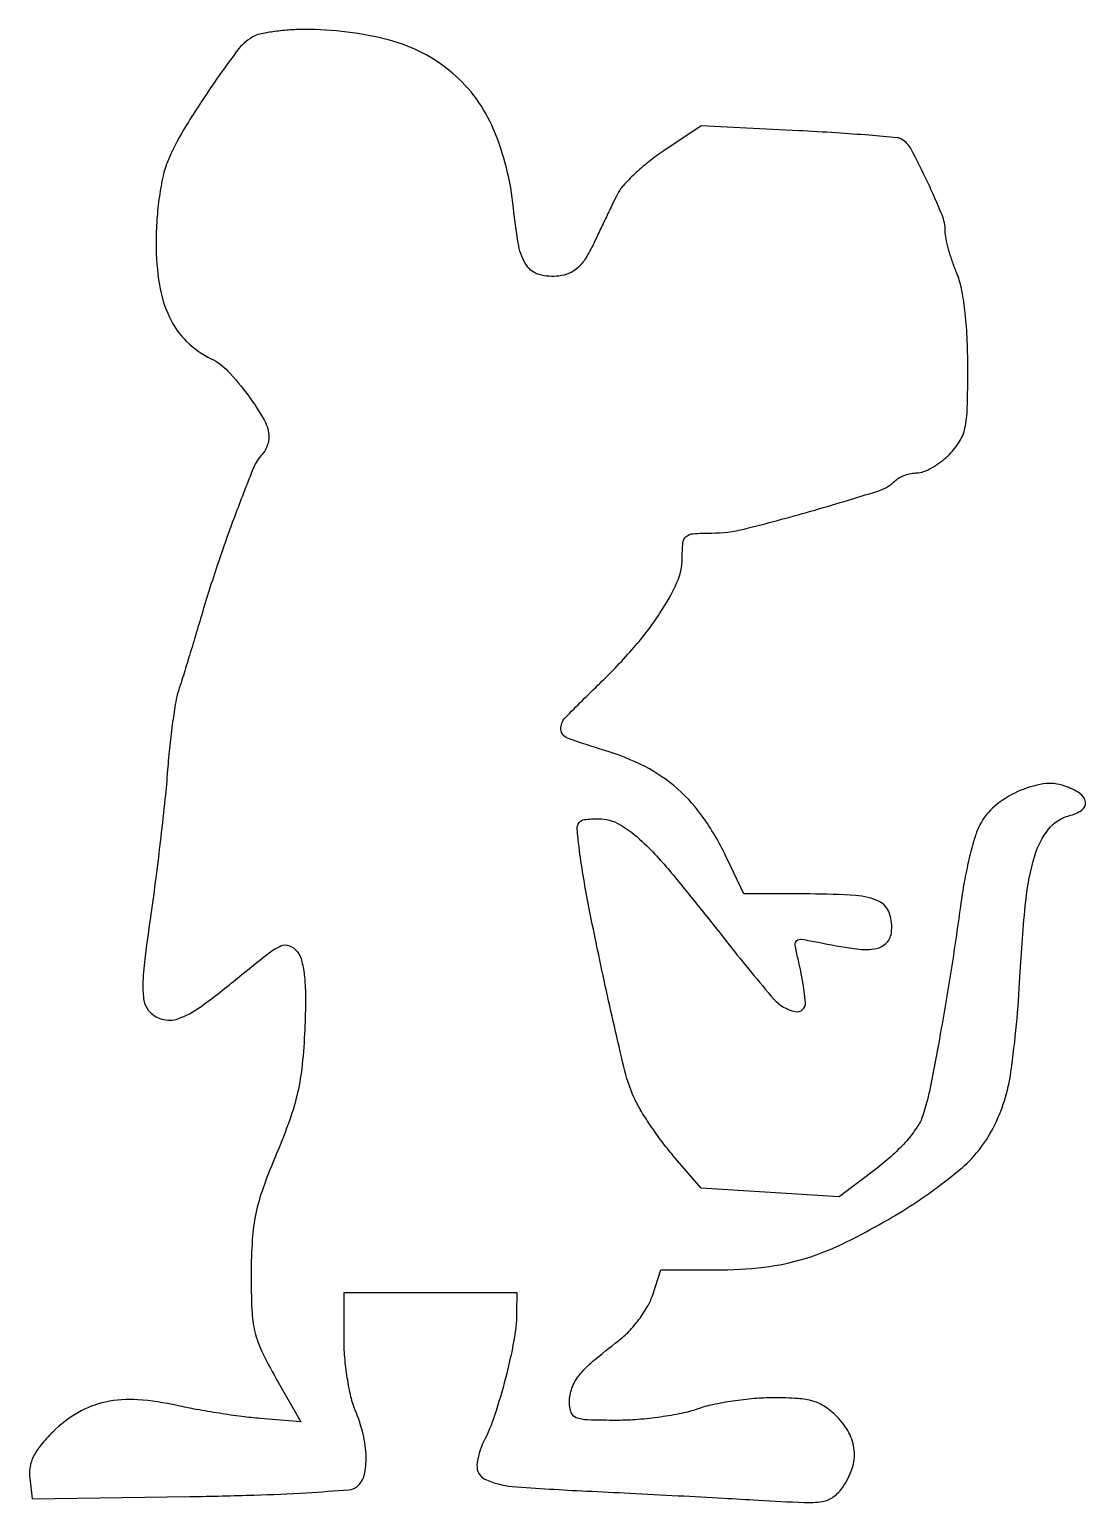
# Model space of a CAD drawing. Extents: x 0 to 141, y 0 to 196.
import ezdxf

# ---------------------------------------------------------------- set-up
doc = ezdxf.new("R2010")
doc.units = 0

msp = doc.modelspace()

# ---------------------------------------------------------------- linework, layer by layer
msp.add_lwpolyline([(29.837257, 194.968733, 0.100051), (27.805787, 193.15897, 0.010959), (24.147185, 188.052576, 0.014319), (20.657695, 182.622173, 0.036699), (18.546781, 178.457719, 0.044615), (17.922729, 176.486563, 0.019222), (17.431492, 173.771569, 0.01806), (17.107978, 170.685283, 0.017083), (17, 167.525759, 0.039454), (17.435616, 162.013811, 0.071946), (18.772833, 157.711985, 0.085979), (21.060323, 154.484398, 0.083808), (24.318732, 152.180383, -0.09243), (26.562078, 150.535826, -0.030131), (29.197979, 147.3656, -0.028613), (31.401648, 143.97384, -0.130473), (32, 141.719872, -0.056869), (31.934405, 141.145014, -0.037412), (31.736145, 140.50865, -0.037455), (31.445795, 139.910158, -0.057772), (31.10177, 139.45, 0.09392), (29.95075, 137.654663, 0.005658), (27.614027, 131.656752, 0.008926), (25.181832, 124.83171, 0.009232), (23.023411, 118, -0.001057), (22.11295, 114.945295, -0.001138), (21.211533, 111.96875, -0.001074), (20.426455, 109.417124, -0.005442), (19.970138, 108, 0.03893), (19.609481, 106.554932, 0.007484), (19.200967, 103.884375, 0.007929), (18.819476, 100.746119, 0.007235), (18.524436, 97.5, -0.006827), (18.177333, 93.646232, -0.003008), (17.618051, 88.558849, -0.002976), (16.960358, 83.170766, -0.003994), (16.29625, 78.296081, 0.004874), (15.493757, 72.327065, 0.024421), (15.240849, 68.964046, 0.044849), (15.3751, 66.84965, 0.135744), (15.961756, 65.546081, 0.149541), (17.773953, 64.355701, 0.156193), (19.907639, 64.410279, 0.073371), (22.850662, 65.9497, 0.014554), (27.568558, 69.59259, -0.004823), (31.820186, 73.009542, -0.059659), (33.588554, 74.089261, -0.201093), (34.730643, 74.125922, -0.142098), (35.767274, 73.34259, -0.100051), (36.391503, 72.023301, -0.036243), (36.743825, 69.971445, -0.025671), (36.877476, 67.08469, -0.009411), (36.779887, 63, -0.015228), (36.435352, 58.299204, -0.029853), (35.825499, 54.59803, -0.02955), (34.774549, 50.971628, -0.014606), (33.038259, 46.5, 0.013149), (31.236401, 41.899282, 0.034528), (30.264305, 38.492574, 0.036058), (29.793012, 35.070193, 0.015484), (29.637096, 30.458771, 0.012062), (29.738665, 25.689174, 0.04717), (30.148551, 22.773929, 0.053217), (31.07267, 20.163881, 0.018267), (32.937839, 16.608645), (36.261354, 10.799748), (30.880677, 11.244978, -0.011588), (28.410888, 11.507093, -0.006433), (25.41175, 11.935162, -0.006412), (22.384725, 12.446868, -0.010293), (19.818897, 12.969321, 0.038141), (14.574718, 13.73625, 0.069659), (10.268935, 13.433821, 0.079201), (6.59109, 12.018789, 0.065102), (3.251754, 9.451754, 0.023835), (1.646638, 7.685848, 0.056752), (0.680972, 6.201238, 0.073565), (0.221119, 4.796892, 0.071349), (0.180623, 3.30431), (0.5, 0.547376), (21.5, 0.866398, 0.003971), (30.065014, 1.064569, 0.007367), (37.010468, 1.382964, 0.003744), (42.633115, 1.766076, 0.154604), (43.75, 2.215155, 0.163474), (44.68501, 3.714378, 0.064647), (44.941531, 6.161551, 0.053445), (44.544992, 9.160568, 0.039403), (43.5, 12.345757, -0.042659), (42.923172, 14.143327, -0.017652), (42.440625, 16.653134, -0.017313), (42.109918, 19.395253, -0.021353), (42, 21.967881), (42, 28), (53.5, 28), (65, 28), (64.964378, 25.25, -0.043404), (64.600951, 21.61707, -0.016151), (63.486153, 16.602539, -0.016249), (62.040631, 11.641945, -0.040323), (60.580061, 8.154821, 0.101625), (59.69493, 5.014042, 0.308357), (60.753507, 3.190961, 0.092487), (64.377135, 2.218982, 0.007449), (74.276969, 1.597264, -0.000717), (80.043468, 1.313005, -0.000525), (86.444131, 0.981544, -0.00053), (92.506462, 0.654776, -0.001174), (97.128582, 0.389831, 0.004496), (103.19421, 0.082555, 0.048813), (105.637317, 0.219331, 0.120559), (107.106366, 0.829099, 0.081779), (108.378582, 2.130114, 0.072882), (109.609355, 4.58027, 0.10242), (109.891401, 7.003505, 0.102272), (109.188198, 9.342125, 0.072495), (107.545455, 11.545455, 0.048828), (106.000465, 12.814938, 0.076429), (104.445293, 13.542681, 0.055817), (102.411238, 13.899388, 0.015523), (99.171181, 14, 0.021208), (96.593794, 13.89063, 0.015402), (93.741509, 13.559375, 0.015609), (91.049419, 13.076069, 0.032595), (89, 12.5, -0.034357), (86.921272, 11.923581, -0.015394), (84.124968, 11.440625, -0.015155), (81.126032, 11.109611, -0.019909), (78.374273, 11, -0.006706), (74.379665, 11.053577, -0.084499), (72.906175, 11.345249, -0.222812), (72.230354, 12.044561, -0.082651), (72, 13.428571, -0.087387), (72.326385, 15.28177, -0.081745), (73.269183, 16.960208, -0.049106), (75.121424, 18.858765, -0.012003), (78.535266, 21.594696, 0.040404), (79.905329, 22.826642, 0.028486), (81.241381, 24.410581, 0.028889), (82.352002, 26.083802, 0.052411), (83.026259, 27.579566), (84.155104, 31), (91.418621, 31, 0.029437), (97.893079, 31.381512, 0.045274), (103.38155, 32.54102, 0.04113), (108.934332, 34.764671, 0.019666), (115.674958, 38.468483, 0.037818), (123.890016, 44.300698, 0.100721), (128.373345, 49.878245, 0.084762), (130.741771, 57.344457, 0.021733), (131.942564, 70, -0.012168), (132.702947, 80.055349, -0.049026), (133.91147, 86.085793, -0.091819), (135.755521, 89.637578, -0.167255), (138.463432, 91.401466, 0.084999), (140.177912, 92.157861, 0.289352), (140.656182, 93.221999, 0.218183), (139.91644, 94.374677, 0.057747), (137.90171, 95.360951, 0.123818), (135.04362, 95.628936, 0.068791), (131.669469, 94.621101, 0.067061), (128.594804, 92.68682, 0.09985), (126.6114, 90.215423, 0.046564), (125.959077, 88.60187, 0.012963), (125.243642, 85.967715, 0.012965), (124.585624, 82.930406, 0.013273), (124.091689, 79.886645, -0.005304), (122.82261, 71.192127, -0.005457), (121.380473, 62.608759, -0.004832), (119.982552, 55.222147, -0.030527), (119.006897, 51.520897, -0.069605), (118.255501, 49.995722, -0.029917), (116.867629, 48.194718, -0.027336), (115.046508, 46.320526, -0.023398), (112.938092, 44.550711), (107.902205, 40.710294), (98.701102, 41.305362), (89.5, 41.900429), (85.806486, 46.200215, -0.016585), (84.278914, 48.102701, -0.012923), (82.743277, 50.265063, -0.013119), (81.416302, 52.356272, -0.030717), (80.565179, 54, -0.046359), (79.218853, 58.012621, -0.003796), (76.765345, 68.808054, -0.005481), (74.49549, 79.729162, -0.016439), (73.273383, 87.25, -0.014542), (73.038697, 89.609635, -0.171078), (73.280089, 90.485851, -0.218806), (73.98999, 90.903967, -0.025369), (75.881507, 91, -0.131304), (78.671076, 90.254584, -0.06141), (81.681992, 87.989829, -0.029408), (85.827302, 83.490192, -0.004827), (93.232474, 74.257206, 0.011697), (99.19625, 67.027198, 0.165599), (102.050933, 65.356648, 0.50413), (103.391058, 66.562359, 0.035379), (102.412783, 72.384379, -0.017257), (102.035134, 74.221958, -0.270533), (102.252395, 74.798751, -0.213215), (102.906626, 74.974195, -0.011023), (105.107735, 74.573252, 0.013612), (109.877415, 73.729915, 0.06857), (112.577962, 73.700594, 0.154917), (114.084503, 74.397843, 0.174006), (114.826764, 75.805042, 0.115454), (114.594202, 78.409194, 0.204182), (113.192646, 80.001454, 0.095899), (110.113644, 80.803977, 0.015941), (103.966762, 81), (95.178413, 81), (92.944437, 85.75, 0.041529), (89.921223, 90.998156, 0.060557), (86.379142, 94.983336, 0.062081), (82.056949, 97.935407, 0.046477), (76.702137, 100.088707, -0.013747), (71.75487, 101.711402, -0.295933), (70.867186, 102.876865, -0.215364), (71.433833, 104.435143, -0.007803), (76.028251, 109, 0.022006), (80.559028, 113.764817, 0.032896), (84.037262, 118.335924, 0.038339), (86.306488, 122.411464, 0.108271), (87, 125.576596, -0.02383), (87.10031, 127.680092, -0.190286), (87.533126, 128.52925, -0.165313), (88.463529, 128.917889, -0.017006), (90.877011, 129, 0.061221), (95.257644, 129.538395, 0.008598), (104.074751, 131.900718, 0.005931), (113.034654, 134.582624, 0.121264), (115.434248, 136.034248, -0.07533), (115.936922, 136.404635, -0.038454), (116.658413, 136.71631, -0.037108), (117.468016, 136.928845, -0.045667), (118.245455, 137, 0.095189), (119.124219, 137.168827, 0.034783), (120.26983, 137.721023, 0.032958), (121.470022, 138.515236, 0.033743), (122.545455, 139.454545, 0.058245), (123.902137, 141.170362, 0.085952), (124.614802, 142.94846, 0.045789), (124.927917, 145.585105, 0.006672), (125, 150.986664, 0.011758), (124.903721, 155.080164, 0.01771), (124.609819, 158.636808, 0.020391), (124.14197, 161.561135, 0.04913), (123.5, 163.654243, -0.016718), (122.925813, 165.168913, -0.01568), (122.440625, 166.751075, -0.015871), (122.099116, 168.180864, -0.050724), (122, 169.155368, 0.09846), (121.57237, 171.305899, 0.012159), (119.62653, 175.699792, 0.010492), (117.466329, 180.03594, 0.13431), (116.240251, 181.351517, 0.116127), (115.59744, 181.56622, 0.001976), (111.866518, 181.892333, 0.004934), (107.500056, 182.213261, 0.003249), (102.471235, 182.50022), (89.5, 183.155868), (84.533638, 179.827934, 0.020808), (82.54265, 178.370224, 0.020415), (80.66655, 176.743206, 0.020798), (79.142339, 175.183743, 0.069369), (78.343124, 174, 0.001304), (77.742084, 172.764389, 0.000513), (76.920363, 171.059375, 0.000508), (76.035912, 169.214577, 0.000635), (75.218706, 167.5, -0.026838), (74.161722, 165.552099, -0.067063), (73.140008, 164.300845, -0.086505), (71.998655, 163.55382, -0.07238), (70.598749, 163.177742, -0.095582), (67.994523, 163.36726, -0.181312), (66.308949, 164.575597, -0.102947), (65.250714, 167.187548, -0.02039), (64.547666, 172.213044, 0.074764), (61.901051, 182.688463, 0.11748), (56.452764, 190.151368, 0.112962), (48.048931, 194.540692, 0.065645), (36.700779, 195.969591, 0.016698), (34.587771, 195.886633, 0.018044), (32.539298, 195.663046, 0.017851), (30.80484, 195.346531, 0.078186)], format="xyb", close=True)

doc.saveas('drawing.dxf')
